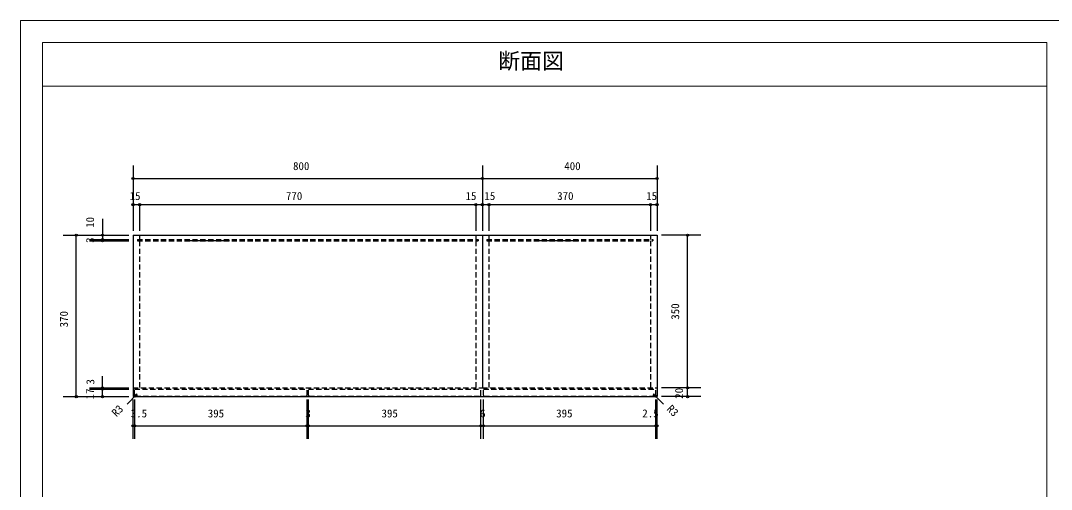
# Model space of a CAD drawing. Units: millimetres on the paper, enlarged 5 times, with parts at other scales. Extents: x -1044 to 931, y -502 to 889.
# Drawn here: x -1044 to 136, y 352 to 889 of the extents above; entities that cross this region are included whole.
import ezdxf
from ezdxf.enums import TextEntityAlignment as Align

# ---------------------------------------------------------------- set-up
doc = ezdxf.new("R2010")
doc.units = ezdxf.units.MM
doc.header["$LTSCALE"] = 5
doc.header["$PDMODE"] = 32
doc.header["$PDSIZE"] = 2.5
doc.linetypes.add('DASHED1', pattern=[1.8, 1.2, -0.6])
doc.layers.add('0-0_0', color=7, linetype='Continuous', lineweight=18)
doc.layers.add('2-0_NOTE$003', color=7, linetype='Continuous')
doc.styles.add('ＭＳ ゴシック', font='')
doc.styles.get('ＭＳ ゴシック').set_extended_font_data('MS Gothic')

msp = doc.modelspace()

# ---------------------------------------------------------------- linework, layer by layer
at = {"layer": '0-0_0'}
for p, q in [((-1018.956, 864.147), (131.044, 864.147)), ((-1018.956, 864.147), (-1018.956, -364.603)), ((131.044, 864.147), (131.044, -364.603)), ((-1018.956, 814.147), (131.044, 814.147))]:
    msp.add_line(p, q, dxfattribs=at)
msp.add_lwpolyline([(-1043.956, -502.103), (-1043.956, 889.147), (931.044, 889.147)], dxfattribs=at)
at = {"layer": '2-0_NOTE$003', "color": 4}
for p, q in [((-915.232, 723.191), (-915.232, 648.191)), ((-515.232, 723.191), (-515.232, 648.191)), ((-515.232, 723.191), (-515.232, 648.191)), ((-315.232, 723.191), (-315.232, 648.191)), ((-915.232, 708.191), (-515.232, 708.191)), ((-515.232, 708.191), (-315.232, 708.191)), ((-915.232, 678.254), (-915.232, 648.191)), ((-915.232, 678.254), (-907.732, 678.254)), ((-907.732, 678.254), (-522.732, 678.254)), ((-907.732, 678.254), (-907.732, 648.191)), ((-522.732, 678.254), (-522.732, 648.191)), ((-522.732, 678.254), (-515.232, 678.254)), ((-515.232, 678.254), (-515.232, 648.191)), ((-515.232, 678.254), (-515.232, 648.191)), ((-515.232, 678.254), (-507.732, 678.254)), ((-507.732, 678.254), (-507.732, 648.191)), ((-507.732, 678.254), (-322.732, 678.254)), ((-322.732, 678.254), (-322.732, 648.191)), ((-322.732, 678.254), (-315.232, 678.254)), ((-315.232, 678.254), (-315.232, 648.191)), ((-950.232, 662.099), (-950.232, 638.191)), ((-995.232, 643.191), (-920.232, 643.191)), ((-980.232, 458.191), (-980.232, 643.191)), ((-965.232, 638.191), (-920.232, 638.191)), ((-950.232, 636.691), (-950.232, 638.191)), ((-515.232, 643.191), (-515.232, 468.191)), ((-265.232, 643.191), (-310.232, 643.191)), ((-280.232, 468.191), (-280.232, 643.191)), ((-965.232, 636.691), (-920.232, 636.691)), ((-804.732, 636.691), (-849.732, 636.691)), ((-404.732, 636.691), (-449.732, 636.691)), ((-950.232, 458.191), (-950.232, 481.548)), ((-965.232, 468.191), (-920.232, 468.191)), ((-965.232, 466.691), (-920.232, 466.691)), ((-910.483, 461.191), (-922.011, 449.663)), ((-319.516, 461.165), (-307.988, 449.637)), ((-265.232, 468.191), (-310.232, 468.191)), ((-280.232, 458.191), (-280.232, 468.191)), ((-995.232, 458.191), (-920.232, 458.191)), ((-965.232, 458.191), (-920.232, 458.191)), ((-915.232, 409.691), (-915.232, 454.691)), ((-913.232, 409.691), (-913.232, 454.691)), ((-715.982, 409.691), (-715.982, 454.691)), ((-714.482, 409.691), (-714.482, 454.691)), ((-516.982, 409.691), (-516.982, 454.691)), ((-513.982, 409.691), (-513.982, 454.691)), ((-316.482, 409.691), (-316.482, 454.691)), ((-315.232, 409.691), (-315.232, 454.691)), ((-265.232, 458.191), (-310.232, 458.191)), ((-915.232, 424.691), (-913.232, 424.691)), ((-913.232, 424.691), (-715.982, 424.691)), ((-715.982, 424.691), (-714.482, 424.691)), ((-714.482, 424.691), (-516.982, 424.691)), ((-516.982, 424.691), (-515.232, 424.691)), ((-513.982, 424.691), (-516.232, 424.691)), ((-515.232, 424.691), (-513.982, 424.691)), ((-514.232, 424.691), (-316.482, 424.691)), ((-316.482, 424.691), (-315.232, 424.691))]:
    msp.add_line(p, q, dxfattribs=at)
at = {"layer": '2-0_NOTE$003', "linetype": 'DASHED1'}
for p, q in [((-915.232, 643.191), (-915.232, 468.191)), ((-910.232, 638.191), (-910.232, 636.691)), ((-910.232, 638.191), (-520.232, 638.191)), ((-907.732, 643.191), (-907.732, 638.191)), ((-522.732, 643.191), (-522.732, 638.191)), ((-520.232, 638.191), (-520.232, 636.691)), ((-510.232, 638.191), (-510.232, 636.691)), ((-510.232, 638.191), (-320.232, 638.191)), ((-507.732, 643.191), (-507.732, 638.191)), ((-322.732, 643.191), (-322.732, 638.191)), ((-320.232, 638.191), (-320.232, 636.691)), ((-315.232, 643.191), (-315.232, 468.191)), ((-910.232, 636.691), (-520.232, 636.691)), ((-907.732, 636.691), (-907.732, 468.191)), ((-522.732, 636.691), (-522.732, 468.191)), ((-510.232, 636.691), (-320.232, 636.691)), ((-507.732, 636.691), (-507.732, 468.191)), ((-322.732, 636.691), (-322.732, 468.191)), ((-915.232, 468.191), (-515.232, 468.191)), ((-913.482, 459.691), (-913.482, 466.691)), ((-913.482, 466.691), (-715.982, 466.643)), ((-715.982, 459.691), (-715.982, 466.643)), ((-714.482, 459.691), (-714.482, 466.691)), ((-714.482, 466.691), (-516.982, 466.643)), ((-516.982, 459.691), (-516.982, 466.643)), ((-515.232, 468.191), (-315.232, 468.191)), ((-513.982, 459.691), (-513.982, 466.691)), ((-513.982, 466.691), (-316.482, 466.643)), ((-316.482, 459.691), (-316.482, 466.643)), ((-717.482, 458.191), (-911.982, 458.191)), ((-518.482, 458.191), (-712.982, 458.191)), ((-517.482, 458.191), (-511.982, 458.191)), ((-317.982, 458.191), (-512.482, 458.191))]:
    msp.add_line(p, q, dxfattribs=at)
at = {"layer": '2-0_NOTE$003'}
for p, q in [((-915.232, 643.191), (-915.232, 458.191)), ((-915.232, 643.191), (-515.232, 643.191)), ((-515.232, 643.191), (-515.232, 468.191)), ((-515.232, 643.191), (-315.232, 643.191)), ((-315.232, 643.191), (-315.232, 458.191)), ((-915.232, 458.191), (-515.232, 458.191)), ((-515.232, 458.191), (-315.232, 458.191))]:
    msp.add_line(p, q, dxfattribs=at)
at = {"layer": '2-0_NOTE$003', "linetype": 'DASHED1'}
for centre, start, end in [((-911.982, 459.691), 180, 270), ((-717.482, 459.691), 270, 0), ((-712.982, 459.691), 180, 270), ((-518.482, 459.691), 270, 0), ((-512.482, 459.691), 180, 270), ((-317.982, 459.691), 270, 0)]:
    msp.add_arc(centre, 1.5, start, end, dxfattribs=at)
at = {"layer": '2-0_NOTE$003', "color": 4}
for p in [(-915.232, 708.191), (-515.232, 708.191), (-315.232, 708.191), (-915.232, 678.254), (-907.732, 678.254), (-522.732, 678.254), (-515.232, 678.254), (-507.732, 678.254), (-322.732, 678.254), (-315.232, 678.254), (-980.232, 643.191), (-950.232, 643.191), (-950.232, 638.191), (-950.232, 636.691), (-280.232, 643.191), (-950.232, 468.191), (-950.232, 466.691), (-911.982, 459.691), (-318.011, 459.665), (-280.232, 468.191), (-980.232, 458.191), (-950.232, 458.191), (-913.043, 458.631), (-316.951, 458.604), (-280.232, 458.191), (-915.232, 424.691), (-913.232, 424.691), (-715.982, 424.691), (-714.482, 424.691), (-516.982, 424.691), (-513.982, 424.691), (-316.482, 424.691), (-315.232, 424.691)]:
    msp.add_point(p, dxfattribs=at)

# ---------------------------------------------------------------- texts
at = {"layer": '0-0_0', "style": 'ＭＳ ゴシック'}
msp.add_text('断面図 ', height=18.33, dxfattribs=at).set_placement((-496.957, 828.231), align=Align.BOTTOM_LEFT)
at = {"layer": '2-0_NOTE$003', "style": 'ＭＳ ゴシック'}
for s, p in [('800', (-732.019, 715.066)), ('400', (-421.437, 715.066)), ('15', (-919.107, 680.754)), ('770', (-740.144, 680.754)), ('15', (-534.563, 680.754)), ('15', (-512.928, 680.754)), ('370', (-429.562, 680.754)), ('15', (-327.607, 680.754)), ('3.5', (-917.857, 431.566)), ('395', (-829.627, 431.566)), ('3', (-717.857, 431.566)), ('395', (-630.685, 431.566)), ('6', (-517.857, 431.566)), ('395', (-430.685, 431.566)), ('2.5', (-332.103, 431.573))]:
    msp.add_text(s, height=9.164, dxfattribs=at).set_placement(p, align=Align.BOTTOM_LEFT)
for s, rotation, p in [('10', 90, (-957.107, 651.602)), ('3', 90, (-957.107, 634.316)), ('370', 90, (-987.107, 537.566)), ('350', 90, (-287.107, 546.316)), ('3', 90, (-956.788, 471.986)), ('17', 90, (-957.107, 454.903)), ('20', 90, (-282.732, 455.691)), ('R3', 315, (-306.875, 441.238)), ('R3', 45, (-932.428, 432.399))]:
    msp.add_text(s, height=9.164, rotation=rotation, dxfattribs=at).set_placement(p, align=Align.BOTTOM_LEFT)

doc.saveas('drawing.dxf')
